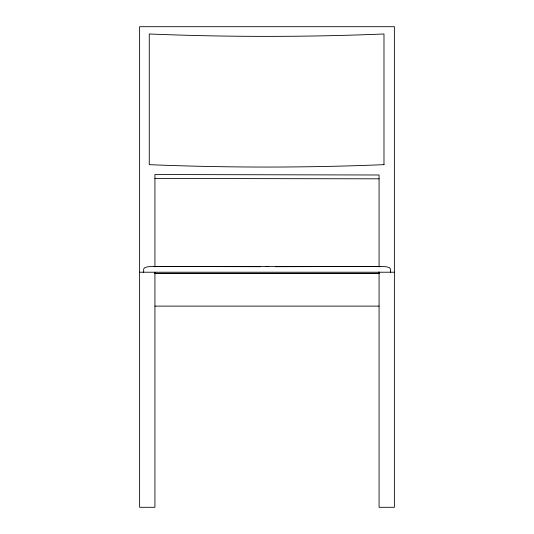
<?xml version="1.0" encoding="UTF-8"?>
<svg xmlns="http://www.w3.org/2000/svg" width="534" height="534" viewBox="0 0 534 534"><rect width="100%" height="100%" fill="white"/><g stroke="black" fill="none" stroke-linecap="round" stroke-linejoin="round"><path stroke-width="0.8" d="M275.397 266.693L380.602 266.479M139.621 272.22L394.379 272.22M154.927 273.315L379.073 273.315M154.927 273.575L379.073 273.575M154.927 306.115L379.073 306.115M379.073 178.817L154.927 178.476M260.545 266.693L153.905 266.479M390.514 272.22L390.514 268.936L389.46 267.708L386.576 266.806L382.638 266.479L151.543 266.479L147.604 266.806L144.721 267.708L143.666 268.936L143.666 272.22M379.073 266.893L379.073 174.992L154.927 174.538L154.927 266.893M379.073 271.846L379.073 507.3L394.379 507.3L394.379 26.7L139.621 26.7L139.621 507.3L154.927 507.3L154.927 272.213M267.975 266.479L265.939 266.479M383.986 164.659L383.986 33.982A662.053 151.182 0 0 1 149.266 33.982L149.266 164.659A662.053 151.182 0 0 0 383.979 164.659"/></g></svg>
